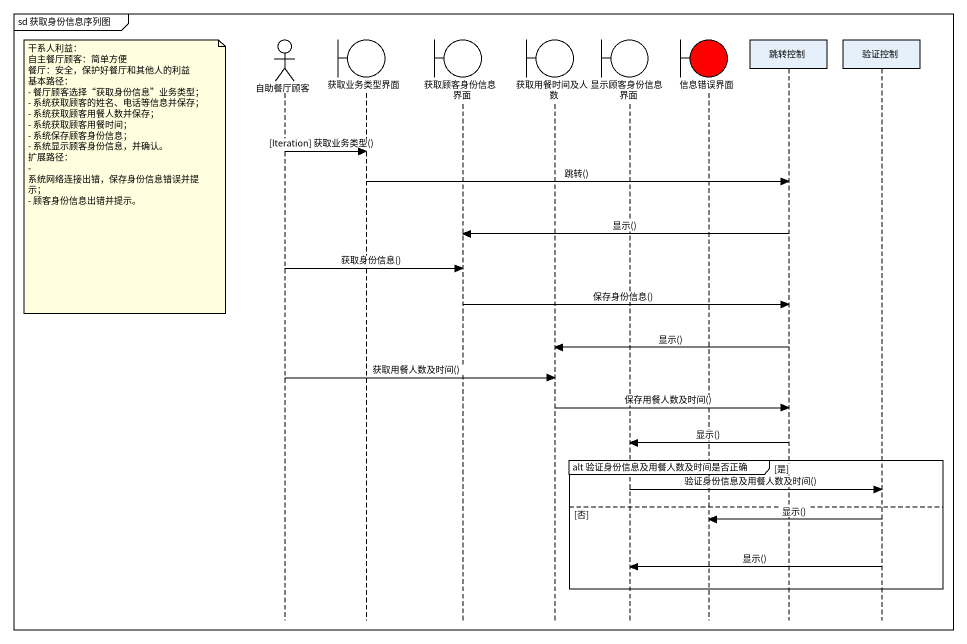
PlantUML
@startuml
mainframe sd 获取身份信息序列图
hide footbox
actor 自助餐厅顾客
boundary 获取业务类型界面
boundary 获取顾客身份信息界面
boundary 获取用餐时间及人数
boundary 显示顾客身份信息界面
boundary 信息错误界面 #FF0000
participant 跳转控制
participant 验证控制

自助餐厅顾客 -> 获取业务类型界面 : [Iteration] 获取业务类型()
note left of 自助餐厅顾客
  干系人利益：
  自主餐厅顾客：简单方便
  餐厅：安全，保护好餐厅和其他人的利益
  基本路径：
  - 餐厅顾客选择“获取身份信息”业务类型；
  - 系统获取顾客的姓名、电话等信息并保存；
  - 系统获取顾客用餐人数并保存；
  - 系统获取顾客用餐时间；
  - 系统保存顾客身份信息；
  - 系统显示顾客身份信息，并确认。
  扩展路径：
  - 系统网络连接出错，保存身份信息错误并提示；
  - 顾客身份信息出错并提示。
end note
获取业务类型界面 -> 跳转控制 : 跳转()
跳转控制 -> 获取顾客身份信息界面 : 显示()
自助餐厅顾客 -> 获取顾客身份信息界面 : 获取身份信息()
获取顾客身份信息界面 -> 跳转控制 : 保存身份信息()
跳转控制 -> 获取用餐时间及人数 : 显示()
自助餐厅顾客 -> 获取用餐时间及人数 : 获取用餐人数及时间()
获取用餐时间及人数 -> 跳转控制 : 保存用餐人数及时间()
跳转控制 -> 显示顾客身份信息界面 : 显示()
group alt 验证身份信息及用餐人数及时间是否正确 [是]
  显示顾客身份信息界面 -> 验证控制 : 验证身份信息及用餐人数及时间()
else 否
  验证控制 -> 信息错误界面 : 显示()
  验证控制 -> 显示顾客身份信息界面 : 显示()
end
@enduml
